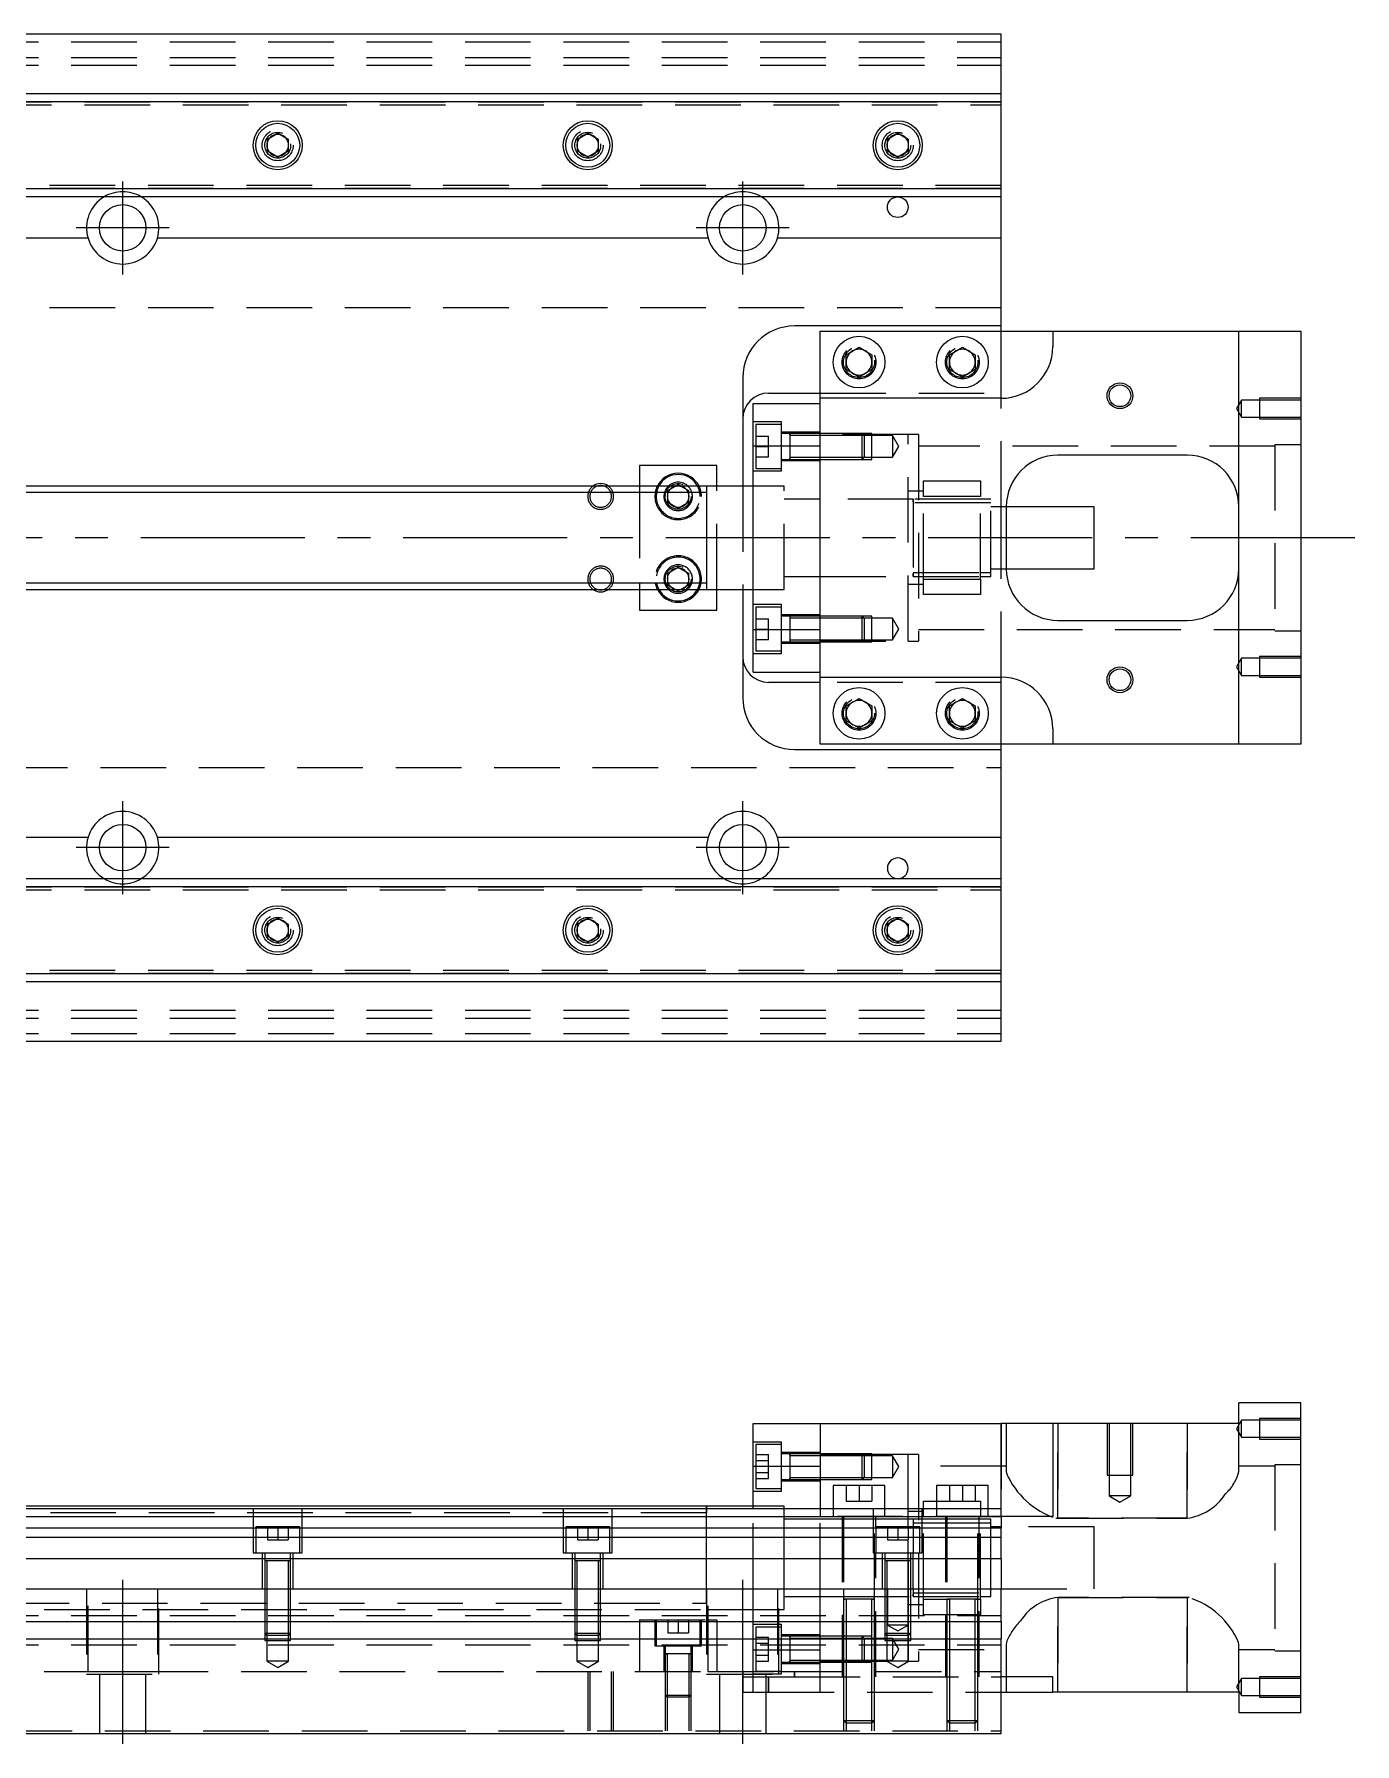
# Model space of a CAD drawing. Extents: x -20 to 801, y -276 to 102.
# Drawn here: x 392.9 to 648.4, y -233.5 to 97.5 of the extents above; entities that cross this region are included whole.
import ezdxf

# ---------------------------------------------------------------- set-up
doc = ezdxf.new("R2010")
doc.units = 0
doc.linetypes.add('CENTER', pattern=[50.8, 31.75, -6.35, 6.35, -6.35])
doc.linetypes.add('DASHED', pattern=[19.05, 12.7, -6.35])
doc.layers.get('0').update_dxf_attribs({"linetype": 'CONTINUOUS'})
doc.layers.add('CENTER', color=1, linetype='CENTER')

msp = doc.modelspace()

# ---------------------------------------------------------------- linework, layer by layer
at = {"color": 3, "linetype": 'DASHED'}
for p, q in [((0, 96), (580, 96)), ((0, 93), (580, 93)), ((0, 91.5), (580, 91.5)), ((364.5, 84.403994), (580, 84.403994)), ((364.5, 83.8), (580, 83.8)), ((442.483582, 76.286038), (442.5, 76)), ((502.483582, 76.286038), (502.5, 76)), ((557.5, 76), (557.534018, 76.411016)), ((580, 68.2), (364.5, 68.2)), ((580, 67.596006), (364.5, 67.596006)), ((580, 44.5), (5.640312, 44.5)), ((580, 28), (580, 40)), ((555.477798, 34.364306), (555.5, 34)), ((575.477798, 34.364306), (575.5, 34)), ((545, 28), (580, 28)), ((580, 27), (580, 28)), ((580, 6), (580, 27)), ((626.5, 26.65), (625.547372, 25)), ((626.5, 23.35), (626.5, 26.65)), ((630, 26.65), (626.5, 26.65)), ((630, 26.999994), (630, 23.000006)), ((638, 26.999994), (630, 26.999994)), ((638, 26.65), (630, 26.65)), ((545, 17.78342), (545, 26)), ((625.547372, 25), (626.5, 23.35)), ((626.5, 23.35), (630, 23.35)), ((630, 23.35), (638, 23.35)), ((537.5, 22.42767), (532, 22.42767)), ((532.5, 21.92767), (532.5, 13.42767)), ((537.5, 21.92767), (532.5, 21.92767)), ((537.5, 12.92767), (537.5, 22.42767)), ((545, 20.42767), (537.5, 20.42767)), ((539.1, 20.17767), (537.5, 20.17767)), ((539.1, 20.17767), (539.095, 20.17767)), ((539.1, 20.17767), (539.1, 19.92022)), ((539.1, 19.920202), (539.1, 20.17767)), ((544.99998, 20.17767), (539.1, 20.17767)), ((539.105, 20.17767), (539.1, 20.17767)), ((539.1, 19.92022), (539.1, 15.435068)), ((553.1, 20.17767), (545, 20.17767)), ((553.1, 20.177664), (545, 20.177664)), ((562, 20), (545, 20)), ((553.1, 15.17767), (553.1, 20.17767)), ((553.5, 19.77767), (553.1, 20.17767)), ((555, 20.177664), (553.10002, 20.177664)), ((555, 15.177674), (555, 20.177664)), ((562, -20), (562, 20)), ((564, 20), (562, 20)), ((564, 20), (564, -20)), ((630, 23.000006), (638, 23.000006)), ((532.5, 19.67767), (535, 19.67767)), ((532.5, 17.67767), (535, 17.67767)), ((535, 17.67767), (535, 19.67767)), ((535, 15.67767), (535, 17.67767)), ((544.99998, 19.77767), (539.1, 19.77767)), ((553.5, 19.77767), (545, 19.77767)), ((553.5, 19.77767), (553.5, 15.57767)), ((555, 19.77767), (553.50002, 19.77767)), ((559, 19.77767), (555, 19.77767)), ((559, 19.77767), (559, 15.57767)), ((560.212436, 17.67767), (559, 19.77767)), ((559, 15.57767), (560.212436, 17.67767)), ((633, 17.75), (564, 17.75)), ((633, 18), (633, -18)), ((638, 18), (633, 18)), ((532.5, 15.67767), (535, 15.67767)), ((532.5, 13.42767), (537.5, 13.42767)), ((537.5, 15.17767), (539.1, 15.17767)), ((537.5, 14.92767), (545, 14.92767)), ((539.095, 15.17767), (539.1, 15.17767)), ((539.1, 15.57767), (544.99998, 15.57767)), ((539.1, 15.17767), (539.1, 15.435118)), ((539.1, 15.435068), (539.1, 15.17767)), ((539.1, 15.17767), (544.99998, 15.17767)), ((539.1, 15.17767), (539.105, 15.17767)), ((545, 15.57767), (553.5, 15.57767)), ((545, 15.177674), (553.1, 15.177674)), ((545, 15.17767), (553.1, 15.17767)), ((553.1, 15.17767), (553.5, 15.57767)), ((553.10002, 15.177674), (555, 15.177674)), ((553.50002, 15.57767), (555, 15.57767)), ((555, 15.57767), (559, 15.57767)), ((510, 10), (510, 8.75)), ((515.5, 9.1547), (516.964102, 10)), ((518.035898, 10), (519.5, 9.1547)), ((525, -10), (525, 10)), ((530, 10), (530, -10)), ((532, 12.92767), (537.5, 12.92767)), ((538, 10), (532, 10)), ((538, -10), (538, 10)), ((565, 11), (576, 11)), ((565, 8), (565, 11)), ((576, 11), (576, 8)), ((510, 8.75), (510, -8.75)), ((515, 8), (515.018502, 8.303588)), ((515.5, 8.75), (515.5, 9.1547)), ((515.5, 6.8453), (515.5, 8.75)), ((517.5, 5.690598), (515.5, 6.8453)), ((519.5, 6.8453), (517.5, 5.690598)), ((519.5, 9.1547), (519.5, 8.75)), ((519.5, 8.75), (519.5, 6.8453)), ((545, 7.5), (538, 7.5)), ((563.005, 7.5), (545, 7.5)), ((565, 9), (562, 9)), ((576, 7.5), (562.995, 7.5)), ((563, 6.950984), (563, 7.5)), ((563, 7.5), (563, 6.951128)), ((563, 6.951128), (563, -6.950984)), ((576, 6.75), (563, 6.75)), ((576, 8), (565, 8)), ((565, -8), (565, 8)), ((576, -8), (576, 8)), ((578, 7.5), (576, 7.5)), ((578, 6.75), (576, 6.75)), ((578, -7.5), (578, 7.5)), ((581, 6), (578, 6)), ((580, -6), (580, 6)), ((515.5, -6.8453), (517.5, -5.690598)), ((517.5, -5.690598), (519.5, -6.8453)), ((578, -6), (581, -6)), ((580, -27), (580, -6)), ((510, -8.75), (510, -10)), ((515, -8), (515.018502, -7.696412)), ((515.5, -8.75), (515.5, -6.8453)), ((515.5, -9.1547), (515.5, -8.75)), ((516.964102, -10), (515.5, -9.1547)), ((519.5, -9.1547), (518.035898, -10)), ((519.5, -6.8453), (519.5, -8.75)), ((519.5, -8.75), (519.5, -9.1547)), ((538, -7.5), (545, -7.5)), ((545, -7.5), (563.005, -7.5)), ((562, -9), (565, -9)), ((562.995, -7.5), (576, -7.5)), ((563, -6.75), (576, -6.75)), ((563, -7.499332), (563, -6.950962)), ((563, -6.950984), (563, -7.5)), ((563, -7.5), (563, -7.499332)), ((565, -8), (576, -8)), ((565, -11), (565, -8)), ((576, -6.75), (578, -6.75)), ((576, -7.5), (578, -7.5)), ((576, -8), (576, -11)), ((523, -9.999498), (523, -10)), ((532, -10), (538, -10)), ((537.5, -12.92767), (532, -12.92767)), ((537.5, -22.42767), (537.5, -12.92767)), ((576, -11), (565, -11)), ((532.5, -13.42767), (532.5, -21.92767)), ((537.5, -13.42767), (532.5, -13.42767)), ((532.5, -15.67767), (535, -15.67767)), ((535, -17.67767), (535, -15.67767)), ((545, -14.92767), (537.5, -14.92767)), ((539.1, -15.17767), (537.5, -15.17767)), ((539.1, -15.17767), (539.095, -15.17767)), ((539.1, -15.17767), (539.1, -15.435118)), ((539.105, -15.17767), (539.1, -15.17767)), ((544.99998, -15.17767), (539.1, -15.17767)), ((539.1, -15.435118), (539.1, -19.920272)), ((544.99998, -15.57767), (539.1, -15.57767)), ((553.1, -15.17767), (545, -15.17767)), ((553.1, -15.177674), (545, -15.177674)), ((553.5, -15.57767), (545, -15.57767)), ((553.1, -20.17767), (553.1, -15.17767)), ((553.5, -15.57767), (553.1, -15.17767)), ((555, -15.177674), (553.10002, -15.177674)), ((553.5, -15.57767), (553.5, -19.77767)), ((555, -15.57767), (553.50002, -15.57767)), ((555, -20.177664), (555, -15.177674)), ((559, -15.57767), (555, -15.57767)), ((559, -15.57767), (559, -19.77767)), ((560.212436, -17.67767), (559, -15.57767)), ((532.5, -17.67767), (535, -17.67767)), ((532.5, -19.67767), (535, -19.67767)), ((535, -19.67767), (535, -17.67767)), ((539.1, -19.77767), (544.99998, -19.77767)), ((545, -26), (545, -17.78342)), ((545, -19.77767), (553.5, -19.77767)), ((553.1, -20.17767), (553.5, -19.77767)), ((553.50002, -19.77767), (555, -19.77767)), ((555, -19.77767), (559, -19.77767)), ((559, -19.77767), (560.212436, -17.67767)), ((564, -17.75), (633, -17.75)), ((633, -18), (638, -18)), ((532, -22.42767), (537.5, -22.42767)), ((532.5, -21.92767), (537.5, -21.92767)), ((537.5, -20.17767), (539.1, -20.17767)), ((537.5, -20.42767), (545, -20.42767)), ((539.095, -20.17767), (539.1, -20.17767)), ((539.1, -19.920272), (539.1, -20.17767)), ((539.1, -20.17767), (539.105, -20.17767)), ((539.1, -20.17767), (544.99998, -20.17767)), ((545, -20), (562, -20)), ((545, -20.177664), (553.1, -20.177664)), ((545, -20.17767), (553.1, -20.17767)), ((553.10002, -20.177664), (555, -20.177664)), ((562, -20), (564, -20)), ((630, -23.000006), (630, -26.999994)), ((638, -23.000006), (630, -23.000006)), ((626.5, -23.35), (625.547372, -25)), ((625.547372, -25), (626.5, -26.65)), ((626.5, -26.65), (626.5, -23.35)), ((630, -23.35), (626.5, -23.35)), ((638, -23.35), (630, -23.35)), ((580, -28), (545, -28)), ((580, -28), (580, -27)), ((580, -40), (580, -28)), ((626.5, -26.65), (630, -26.65)), ((630, -26.65), (638, -26.65)), ((630, -26.999994), (638, -26.999994)), ((549.5, -34), (549.520026, -33.653944)), ((575.477798, -33.635694), (575.5, -34)), ((5.640312, -44.5), (580, -44.5)), ((364.5, -67.596006), (580, -67.596006)), ((364.5, -68.2), (580, -68.2)), ((442.483582, -75.713962), (442.5, -76)), ((502.483582, -75.713962), (502.5, -76)), ((557.5, -76), (557.534018, -75.588984)), ((580, -83.8), (364.5, -83.8)), ((580, -84.403994), (364.5, -84.403994)), ((0, -91.5), (580, -91.5)), ((0, -93), (580, -93)), ((0, -96), (580, -96)), ((580, -171.53), (580, -188.03)), ((581, -171.53), (581, -180.824836)), ((591, -189.844786), (591, -171.53)), ((591, -171.53), (591, -189.844786)), ((600.500006, -171.53), (600.500006, -181.53)), ((600.9, -171.53), (600.9, -181.53)), ((605.1, -181.53), (605.1, -171.53)), ((605.499994, -181.53), (605.499994, -171.53)), ((616, -171.53), (616, -189.844786)), ((616, -189.844786), (616, -171.53)), ((626.5, -170.88), (625.547372, -172.53)), ((626, -180.824836), (626, -171.53)), ((626.5, -174.18), (626.5, -170.88)), ((630, -170.88), (626.5, -170.88)), ((630, -170.530006), (630, -174.529994)), ((638, -170.530006), (630, -170.530006)), ((638, -170.88), (630, -170.88)), ((537.5, -175.10233), (532, -175.10233)), ((537.5, -179.85233), (537.5, -175.10233)), ((625.547372, -172.53), (626.5, -174.18)), ((626.5, -174.18), (630, -174.18)), ((630, -174.18), (638, -174.18)), ((630, -174.529994), (638, -174.529994)), ((532.5, -175.60233), (532.5, -179.85233)), ((537.5, -175.60233), (532.5, -175.60233)), ((532.5, -177.54293), (535, -177.54293)), ((532.5, -178.69763), (535, -178.69763)), ((535, -178.69763), (535, -177.54293)), ((535, -181.007032), (535, -178.69763)), ((545, -177.10233), (537.5, -177.10233)), ((539.105, -177.35233), (537.5, -177.35233)), ((544.99998, -177.35233), (539.095, -177.35233)), ((539.1, -177.35233), (539.1, -177.60978)), ((539.1, -177.609798), (539.1, -177.35233)), ((539.1, -177.60978), (539.1, -179.85233)), ((544.99998, -177.75233), (539.1, -177.75233)), ((553.1, -177.35233), (545, -177.35233)), ((553.100006, -177.352336), (545, -177.352336)), ((553.27767, -177.53), (545, -177.53)), ((553.5, -177.75233), (545, -177.75233)), ((553.1, -179.85233), (553.1, -177.35233)), ((553.5, -177.75233), (553.1, -177.35233)), ((555, -177.352336), (553.10002, -177.352336)), ((562, -177.53), (553.27767, -177.53)), ((553.5, -177.75233), (553.5, -179.85233)), ((555, -177.75233), (553.50002, -177.75233)), ((555, -182.352326), (555, -177.352336)), ((559, -177.75233), (555, -177.75233)), ((559, -177.75233), (559, -179.85233)), ((560.212436, -179.85233), (559, -177.75233)), ((562, -188.03), (562, -177.53)), ((564, -177.53), (562, -177.53)), ((564, -177.53), (564, -217.53)), ((532.5, -179.85233), (532.5, -184.10233)), ((532.5, -181.007032), (535, -181.007032)), ((535, -182.161732), (535, -181.007032)), ((537.5, -184.60233), (537.5, -179.85233)), ((539.1, -179.85233), (539.1, -181.619324)), ((539.1, -181.619324), (539.1, -182.094932)), ((539.1, -181.95233), (544.99998, -181.95233)), ((545, -181.95233), (553.5, -181.95233)), ((553.1, -182.35233), (553.1, -179.85233)), ((553.1, -182.35233), (553.5, -181.95233)), ((553.5, -179.85233), (553.5, -181.95233)), ((553.50002, -181.95233), (555, -181.95233)), ((555, -181.95233), (559, -181.95233)), ((559, -179.85233), (559, -181.95233)), ((559, -181.95233), (560.212436, -179.85233)), ((581, -179.78), (564, -179.78)), ((581, -180.824836), (581.035862, -181.153408)), ((600.500006, -181.53), (605.499994, -181.53)), ((600.9, -181.53), (600.9, -185.53)), ((605.1, -185.53), (605.1, -181.53)), ((633, -179.78), (626, -179.78)), ((633, -179.53), (633, -215.53)), ((638, -179.53), (633, -179.53)), ((532, -184.60233), (537.5, -184.60233)), ((532.5, -182.161732), (535, -182.161732)), ((532.5, -184.10233), (537.5, -184.10233)), ((537.5, -182.35233), (539.105, -182.35233)), ((537.5, -182.60233), (545, -182.60233)), ((539.095, -182.35233), (544.99998, -182.35233)), ((539.1, -182.35233), (539.1, -182.094882)), ((539.1, -182.094932), (539.1, -182.35233)), ((545, -182.352326), (553.100006, -182.352326)), ((545, -182.35233), (553.1, -182.35233)), ((550, -183.53), (550, -186.53)), ((552.5, -183.53), (552.5, -186.53)), ((553.10002, -182.352326), (555, -182.352326)), ((555, -183.53), (555, -186.53)), ((570, -183.53), (570, -186.53)), ((572.5, -183.53), (572.5, -186.53)), ((575, -183.53), (575, -186.53)), ((435.25, -188.03), (435.25, -196.53)), ((444.75, -196.53), (444.75, -188.03)), ((495.25, -188.03), (495.25, -196.53)), ((504.75, -196.53), (504.75, -188.03)), ((523, -197.730066), (523, -188.027168)), ((538, -187.53), (532, -187.53)), ((532, -203.53), (532, -188.03)), ((538, -197.53), (538, -187.53)), ((538, -197.53), (538, -187.53)), ((545, -188.03), (545, -189.53)), ((547.5, -188.03), (547.5, -189.53)), ((550, -186.53), (552.5, -186.53)), ((552.5, -186.53), (555, -186.53)), ((555.25, -188.03), (555.25, -196.53)), ((557.5, -189.53), (557.5, -188.03)), ((562, -189.53), (562, -188.03)), ((565, -188.53), (562, -188.53)), ((564.75, -196.53), (564.75, -188.03)), ((565, -186.53), (567.5, -186.53)), ((565, -188.03), (565, -186.53)), ((565, -189.53), (565, -188.03)), ((567.5, -186.53), (570, -186.53)), ((567.5, -188.03), (567.5, -189.53)), ((570, -186.53), (572.5, -186.53)), ((572.5, -186.53), (575, -186.53)), ((575, -186.53), (576, -186.53)), ((576, -186.53), (576, -188.03)), ((576, -188.03), (576, -189.53)), ((577.5, -189.53), (577.5, -188.03)), ((605.1, -185.53), (600.9, -185.53)), ((600.9, -185.53), (603, -186.742436)), ((603, -186.742436), (605.1, -185.53)), ((523, -188.78), (25, -188.78)), ((444.25, -191.53), (435.75, -191.53)), ((435.75, -191.53), (435.75, -196.53)), ((438, -191.53), (438, -194.03)), ((440, -191.53), (440, -194.03)), ((442, -191.53), (442, -194.03)), ((444.25, -196.53), (444.25, -191.53)), ((504.25, -191.53), (495.75, -191.53)), ((495.75, -191.53), (495.75, -196.53)), ((498, -191.53), (498, -194.03)), ((500, -191.53), (500, -194.03)), ((502, -191.53), (502, -194.03)), ((504.25, -196.53), (504.25, -191.53)), ((545, -190.03), (538, -190.03)), ((580, -189.53), (545, -189.53)), ((545, -203.53), (545, -189.53)), ((549.5, -190.03), (545, -190.03)), ((549.25, -189.53), (549.25, -220.53)), ((549.5, -189.53), (549.5, -203.53)), ((555.5, -190.03), (549.5, -190.03)), ((555.5, -205.535), (555.5, -189.53)), ((562, -190.03), (555.5, -190.03)), ((555.75, -191.53), (555.75, -189.53)), ((564.25, -191.53), (555.75, -191.53)), ((555.75, -191.53), (555.75, -196.53)), ((558, -191.53), (558, -194.03)), ((560, -191.53), (560, -194.03)), ((562, -191.53), (562, -189.53)), ((563, -190.03), (562, -190.03)), ((562, -191.53), (562, -194.03)), ((563, -190.03), (562.995, -190.03)), ((563, -190.03), (563, -190.579038)), ((563.005, -190.03), (563, -190.03)), ((565, -190.03), (563, -190.03)), ((563, -190.579038), (563, -191.52884)), ((565, -190.78), (563, -190.78)), ((563, -191.52884), (563, -196.429728)), ((564.25, -196.53), (564.25, -191.53)), ((565, -205.53), (565, -189.53)), ((569.5, -190.03), (565, -190.03)), ((569.5, -190.78), (565, -190.78)), ((569.25, -189.53), (569.25, -220.53)), ((569.5, -189.53), (569.5, -205.535)), ((575.5, -190.03), (569.5, -190.03)), ((575.5, -190.78), (569.5, -190.78)), ((575.5, -205.535), (575.5, -189.53)), ((576, -190.03), (575.5, -190.03)), ((576, -190.78), (575.5, -190.78)), ((575.75, -220.53), (575.75, -189.53)), ((576, -205.53), (576, -189.53)), ((578, -190.03), (576, -190.03)), ((578, -190.78), (576, -190.78)), ((578, -197.53), (578, -190.03)), ((580, -191.53), (578, -191.53)), ((598, -191.53), (580, -191.53)), ((590.61503, -189.829374), (591, -189.844786)), ((616, -189.844786), (591, -189.844786)), ((591, -189.844786), (616, -189.844786)), ((598, -197.53), (598, -191.53)), ((438, -194.03), (440, -194.03)), ((440, -194.03), (442, -194.03)), ((498, -194.03), (500, -194.03)), ((500, -194.03), (502, -194.03)), ((558, -194.03), (560, -194.03)), ((560, -194.03), (562, -194.03)), ((562, -197.53), (562, -194.03)), ((435.25, -196.53), (444.75, -196.53)), ((437, -196.53), (437, -203.53)), ((437.5, -196.53), (437.5, -198.13)), ((437.5, -198.125), (437.5, -198.13)), ((442.5, -198.13), (437.5, -198.13)), ((437.5, -198.13), (437.5, -198.135)), ((437.5, -198.13), (437.5, -203.52998)), ((437.9, -198.13), (437.9, -203.52998)), ((442.1, -203.52998), (442.1, -198.13)), ((442.5, -198.13), (442.5, -196.53)), ((442.5, -198.13), (442.5, -198.125)), ((442.5, -198.135), (442.5, -198.13)), ((442.5, -203.52998), (442.5, -198.13)), ((443, -203.53), (443, -196.53)), ((495.25, -196.53), (504.75, -196.53)), ((497, -196.53), (497, -203.53)), ((497.5, -196.53), (497.5, -198.13)), ((497.5, -198.125), (497.5, -198.13)), ((502.5, -198.13), (497.5, -198.13)), ((497.5, -198.13), (497.5, -198.135)), ((497.5, -198.13), (497.5, -203.52998)), ((497.9, -198.13), (497.9, -203.52998)), ((502.1, -203.52998), (502.1, -198.13)), ((502.5, -198.13), (502.5, -196.53)), ((502.5, -198.13), (502.5, -198.125)), ((502.5, -198.135), (502.5, -198.13)), ((502.5, -203.52998), (502.5, -198.13)), ((503, -203.53), (503, -196.53)), ((523, -206.28), (523, -197.730066)), ((538, -207.53), (538, -197.53)), ((538, -207.53), (538, -197.53)), ((555.25, -196.53), (564.75, -196.53)), ((555.75, -220.53), (555.75, -196.53)), ((557, -196.53), (557, -203.53)), ((557.5, -196.53), (557.5, -198.13)), ((557.5, -198.125), (557.5, -198.13)), ((557.757468, -198.13), (557.5, -198.13)), ((557.5, -198.13), (557.5, -203.52998)), ((557.5, -198.13), (557.5, -198.135)), ((562.242552, -198.13), (557.757468, -198.13)), ((557.9, -198.13), (557.9, -203.52998)), ((562, -203.53), (562, -197.53)), ((562.1, -203.52998), (562.1, -198.13)), ((562.5, -198.13), (562.242552, -198.13)), ((562.5, -198.13), (562.5, -196.53)), ((562.5, -198.13), (562.5, -198.125)), ((562.5, -203.52998), (562.5, -198.13)), ((562.5, -198.135), (562.5, -198.13)), ((563, -203.53), (563, -196.53)), ((578, -205.03), (578, -197.53)), ((598, -203.53), (598, -197.53)), ((403, -203.53), (403, -220.03)), ((403.291796, -219.53), (403.291796, -203.53)), ((416.708204, -203.53), (416.708204, -219.53)), ((417, -220.03), (417, -203.53)), ((437.5, -203.53), (437.5, -209.83)), ((437.500006, -203.53), (437.500006, -209.83)), ((437.9, -203.53), (437.9, -209.83)), ((442.1, -209.83), (442.1, -203.53)), ((442.499994, -209.83), (442.499994, -203.53)), ((442.5, -209.83), (442.5, -203.53)), ((497.5, -203.53), (497.5, -209.83)), ((497.500006, -203.53), (497.500006, -209.83)), ((497.9, -203.53), (497.9, -209.83)), ((502.1, -209.83), (502.1, -203.53)), ((502.499994, -209.83), (502.499994, -203.53)), ((502.5, -209.83), (502.5, -203.53)), ((523, -203.53), (523, -220.03)), ((523.291796, -219.53), (523.291796, -203.53)), ((532, -209.83), (532, -203.53)), ((536.708204, -203.53), (536.708204, -219.53)), ((537, -220.03), (537, -203.53)), ((538, -205.03), (545, -205.03)), ((545, -209.83), (545, -203.53)), ((545, -205.03), (549.5, -205.03)), ((549.5, -203.53), (549.5, -205.53)), ((549.5, -205.03), (563.005, -205.03)), ((557.5, -203.53), (557.5, -209.83)), ((557.500006, -203.53), (557.500006, -209.83)), ((557.9, -203.53), (557.9, -209.83)), ((558, -203.53), (558, -210.53)), ((562, -210.53), (562, -203.53)), ((562.1, -209.83), (562.1, -203.53)), ((562.499994, -209.83), (562.499994, -203.53)), ((562.5, -209.83), (562.5, -203.53)), ((562.995, -205.03), (576, -205.03)), ((563, -203.631716), (563, -204.481128)), ((563, -204.28), (578, -204.28)), ((563, -205.03), (563, -204.480962)), ((563, -204.481128), (563, -205.03)), ((563.005, -205.03), (576, -205.03)), ((576, -205.03), (578, -205.03)), ((580, -203.53), (598, -203.53)), ((591, -205.215214), (616, -205.215214)), ((616, -205.215214), (591, -205.215214)), ((591, -223.53), (591, -205.215214)), ((591, -205.215214), (591, -223.53)), ((616, -205.215214), (616, -223.53)), ((616, -223.53), (616, -205.215214)), ((616.383512, -205.230578), (616, -205.215214)), ((25, -206.28), (523, -206.28)), ((356.708204, -207.53), (523.005, -207.53)), ((437.5, -207.53), (437.9, -207.53)), ((437.9, -207.53), (442.1, -207.53)), ((442.1, -207.53), (442.5, -207.53)), ((497.5, -207.53), (497.9, -207.53)), ((497.9, -207.53), (502.1, -207.53)), ((502.1, -207.53), (502.5, -207.53)), ((522.995, -207.53), (523.291796, -207.53)), ((523.291796, -207.53), (532, -207.53)), ((532, -207.53), (538, -207.53)), ((549.5, -205.525), (549.5, -205.53)), ((549.5, -205.53), (549.84965, -205.53)), ((549.849602, -205.53), (549.5, -205.53)), ((549.5, -205.53), (549.5, -209.83)), ((549.5, -205.53), (549.5, -205.535)), ((555.15035, -205.53), (549.849602, -205.53)), ((550, -205.53), (550, -209.83)), ((555, -213.23), (555, -205.53)), ((555.150204, -205.53), (555.5, -205.53)), ((555.5, -205.53), (555.15035, -205.53)), ((555.5, -213.23), (555.5, -205.525)), ((562, -206.53), (565, -206.53)), ((565, -205.53), (569.39999, -205.53)), ((565, -208.53), (565, -205.53)), ((576, -208.53), (565, -208.53)), ((569.39999, -205.53), (569.499994, -205.53)), ((569.5, -205.525), (569.5, -213.23)), ((569.5, -205.53), (569.84965, -205.53)), ((569.849602, -205.53), (569.5, -205.53)), ((575.15035, -205.53), (569.849602, -205.53)), ((570, -205.53), (570, -213.23)), ((575, -213.23), (575, -205.53)), ((575.150204, -205.53), (575.5, -205.53)), ((575.5, -205.53), (575.15035, -205.53)), ((575.5, -213.23), (575.5, -205.525)), ((575.500006, -205.53), (575.60001, -205.53)), ((575.60001, -205.53), (576, -205.53)), ((576, -205.53), (576, -208.53)), ((0, -208.68), (580, -208.68)), ((437.5, -209.83), (437.5, -212.13)), ((437.500006, -209.83), (437.500006, -212.130006)), ((437.9, -209.83), (437.9, -212.53)), ((442.1, -212.53), (442.1, -209.83)), ((442.499994, -212.130006), (442.499994, -209.83)), ((442.5, -212.13), (442.5, -209.83)), ((497.5, -209.83), (497.5, -212.13)), ((497.500006, -209.83), (497.500006, -212.130006)), ((497.9, -209.83), (497.9, -212.53)), ((502.1, -212.53), (502.1, -209.83)), ((502.499994, -212.130006), (502.499994, -209.83)), ((502.5, -212.13), (502.5, -209.83)), ((510, -209.53), (510, -209.83)), ((510, -209.53), (523.291796, -209.53)), ((510, -209.83), (510, -213.23)), ((513, -209.53), (513, -214.53)), ((513.25, -209.53), (513.25, -209.83)), ((513.25, -209.83), (513.25, -213.23)), ((515.5, -209.53), (515.5, -212.03)), ((517.5, -209.53), (517.5, -212.03)), ((519.5, -209.53), (519.5, -212.03)), ((521.75, -209.83), (521.75, -209.53)), ((521.75, -213.23), (521.75, -209.83)), ((522, -214.53), (522, -209.53)), ((523.291796, -209.53), (525, -209.53)), ((525, -209.53), (525, -209.83)), ((525, -209.83), (525, -213.23)), ((532, -213.23), (532, -209.83)), ((537.5, -210.45767), (532, -210.45767)), ((532.5, -210.95767), (532.5, -213.23)), ((537.5, -210.95767), (532.5, -210.95767)), ((537.5, -215.20767), (537.5, -210.45767)), ((545, -213.23), (545, -209.83)), ((549.5, -209.83), (549.5, -213.23)), ((550, -209.83), (550, -213.23)), ((557.5, -209.83), (557.5, -212.13)), ((557.500006, -209.83), (557.500006, -212.130006)), ((557.9, -209.83), (557.9, -212.53)), ((562, -210.53), (558, -210.53)), ((558, -210.53), (560, -211.6847)), ((560, -211.6847), (562, -210.53)), ((562, -212.53), (562, -210.53)), ((562.1, -212.53), (562.1, -209.83)), ((562.499994, -212.130006), (562.499994, -209.83)), ((562.5, -212.13), (562.5, -209.83)), ((0, -214.38), (580, -214.38)), ((437.5, -212.13), (442.5, -212.13)), ((437.5, -212.13), (437.9, -212.53)), ((437.500006, -212.13002), (437.500006, -213.23)), ((437.500006, -213.23), (437.500006, -213.53)), ((437.500006, -213.53), (442.499994, -213.53)), ((442.1, -212.53), (437.9, -212.53)), ((437.9, -212.53002), (437.9, -213.53)), ((437.9, -213.53), (437.9, -217.53)), ((442.1, -212.53), (442.5, -212.13)), ((442.1, -213.53), (442.1, -212.53002)), ((442.1, -217.53), (442.1, -213.53)), ((442.499994, -213.23), (442.499994, -212.13002)), ((442.499994, -213.53), (442.499994, -213.23)), ((497.5, -212.13), (502.5, -212.13)), ((497.5, -212.13), (497.9, -212.53)), ((497.500006, -212.13002), (497.500006, -213.23)), ((497.500006, -213.23), (497.500006, -213.53)), ((497.500006, -213.53), (502.499994, -213.53)), ((502.1, -212.53), (497.9, -212.53)), ((497.9, -212.53002), (497.9, -213.53)), ((497.9, -213.53), (497.9, -217.53)), ((502.1, -212.53), (502.5, -212.13)), ((502.1, -213.53), (502.1, -212.53002)), ((502.1, -217.53), (502.1, -213.53)), ((502.499994, -213.23), (502.499994, -212.13002)), ((502.499994, -213.53), (502.499994, -213.23)), ((510, -213.23), (510, -219.53)), ((513, -214.53), (522, -214.53)), ((513.25, -213.23), (513.25, -214.53)), ((514.75, -214.53), (514.75, -219.53)), ((515, -214.53), (515, -216.13)), ((515.5, -212.03), (517.5, -212.03)), ((517.5, -212.03), (519.5, -212.03)), ((520, -216.13), (520, -214.53)), ((520.25, -219.53), (520.25, -214.53)), ((521.75, -214.53), (521.75, -213.23)), ((525, -213.23), (525, -219.53)), ((532, -215.31342), (532, -213.23)), ((532.5, -212.898268), (535, -212.898268)), ((532.5, -213.23), (532.5, -215.20767)), ((532.5, -214.052968), (535, -214.052968)), ((535, -214.052968), (535, -212.898268)), ((535, -216.36237), (535, -214.052968)), ((545, -212.45767), (537.5, -212.45767)), ((539.105, -212.70767), (537.5, -212.70767)), ((544.99998, -212.70767), (539.095, -212.70767)), ((539.1, -212.70767), (539.1, -212.965118)), ((539.1, -212.965136), (539.1, -212.70767)), ((539.1, -212.965118), (539.1, -213.229906)), ((544.99998, -213.10767), (539.1, -213.10767)), ((539.1, -213.229906), (539.1, -215.20767)), ((549.5, -212.70767), (545, -212.70767)), ((549.5, -212.707674), (545, -212.707674)), ((549.5, -213.10767), (545, -213.10767)), ((545, -220.53), (545, -213.23)), ((550, -212.70767), (549.5, -212.70767)), ((550, -212.707674), (549.5, -212.707674)), ((550, -213.10767), (549.5, -213.10767)), ((549.5, -213.23), (549.5, -220.52998)), ((553.1, -212.70767), (550, -212.70767)), ((553.100006, -212.707674), (550, -212.707674)), ((553.5, -213.10767), (550, -213.10767)), ((550, -213.23), (550, -220.52998)), ((553.1, -213.23), (553.1, -212.70767)), ((553.5, -213.10767), (553.1, -212.70767)), ((553.1, -215.20767), (553.1, -213.23)), ((555, -212.707674), (553.10002, -212.707674)), ((553.5, -213.10767), (553.5, -213.23)), ((553.5, -213.23), (553.5, -215.20767)), ((555, -213.10767), (553.50002, -213.10767)), ((559, -213.10767), (555, -213.10767)), ((555, -220.52998), (555, -213.23)), ((555.5, -220.52998), (555.5, -213.23)), ((557.5, -212.13), (562.5, -212.13)), ((557.5, -212.13), (557.9, -212.53)), ((557.500006, -212.13002), (557.500006, -213.23)), ((557.500006, -213.23), (557.500006, -213.53)), ((557.500006, -213.53), (562.499994, -213.53)), ((562.1, -212.53), (557.9, -212.53)), ((557.9, -212.53002), (557.9, -213.53)), ((557.9, -213.53), (557.9, -217.53)), ((559, -213.10767), (559, -215.20767)), ((560.212436, -215.20767), (559, -213.10767)), ((562, -213.23), (562, -212.53)), ((562, -213.53), (562, -213.23)), ((562, -217.53), (562, -213.53)), ((562.1, -212.53), (562.5, -212.13)), ((562.1, -213.53), (562.1, -212.53002)), ((562.1, -217.53), (562.1, -213.53)), ((562.499994, -213.23), (562.499994, -212.13002)), ((562.499994, -213.53), (562.499994, -213.23)), ((569.5, -213.23), (569.5, -220.52998)), ((570, -213.23), (570, -220.52998)), ((575, -220.52998), (575, -213.23)), ((575.5, -220.52998), (575.5, -213.23)), ((581.02814, -213.946646), (581, -214.235164)), ((581, -214.235164), (581, -223.53)), ((581.119076, -213.599652), (581.02814, -213.946646)), ((626, -214.235164), (625.96376, -213.905044)), ((626, -223.53), (626, -214.235164)), ((442.1, -217.53), (437.9, -217.53)), ((437.9, -217.53), (440, -218.742436)), ((440, -218.742436), (442.1, -217.53)), ((502.1, -217.53), (497.9, -217.53)), ((497.9, -217.53), (500, -218.742436)), ((500, -218.742436), (502.1, -217.53)), ((515, -216.125), (515, -216.13)), ((515, -216.13), (515.257448, -216.13)), ((515.257468, -216.13), (515, -216.13)), ((515, -216.13), (515, -219.52998)), ((515, -216.13), (515, -216.135)), ((519.742552, -216.13), (515.257468, -216.13)), ((515.4, -216.13), (515.4, -219.52998)), ((519.6, -219.52998), (519.6, -216.13)), ((520, -216.13), (519.742552, -216.13)), ((519.742602, -216.13), (520, -216.13)), ((520, -216.13), (520, -216.125)), ((520, -219.52998), (520, -216.13)), ((520, -216.135), (520, -216.13)), ((532, -215.31342), (536.708204, -215.31342)), ((532, -219.53), (532, -215.31342)), ((532.5, -215.20767), (532.5, -219.45767)), ((532.5, -216.36237), (535, -216.36237)), ((532.5, -217.51707), (535, -217.51707)), ((535, -217.51707), (535, -216.36237)), ((536.708204, -215.31342), (545, -215.31342)), ((537.5, -219.95767), (537.5, -215.20767)), ((537.5, -217.70767), (539.105, -217.70767)), ((537.5, -217.95767), (545, -217.95767)), ((539.095, -217.70767), (544.99998, -217.70767)), ((539.1, -215.20767), (539.1, -216.974664)), ((539.1, -216.974664), (539.1, -217.450272)), ((539.1, -217.30767), (544.99998, -217.30767)), ((539.1, -217.70767), (539.1, -217.45022)), ((539.1, -217.450272), (539.1, -217.70767)), ((545, -217.30767), (549.5, -217.30767)), ((545, -217.53), (549.5, -217.53)), ((545, -217.707664), (549.5, -217.707664)), ((545, -217.70767), (549.5, -217.70767)), ((549.5, -217.30767), (550, -217.30767)), ((549.5, -217.53), (550, -217.53)), ((549.5, -217.707664), (550, -217.707664)), ((549.5, -217.70767), (550, -217.70767)), ((550, -217.30767), (553.5, -217.30767)), ((550, -217.53), (553.27767, -217.53)), ((550, -217.707664), (553.100006, -217.707664)), ((550, -217.70767), (553.1, -217.70767)), ((553.1, -217.70767), (553.1, -215.20767)), ((553.1, -217.70767), (553.5, -217.30767)), ((553.10002, -217.707664), (555, -217.707664)), ((553.27767, -217.53), (555, -217.53)), ((553.5, -215.20767), (553.5, -217.30767)), ((553.50002, -217.30767), (555, -217.30767)), ((555, -217.30767), (559, -217.30767)), ((555, -217.53), (555.5, -217.53)), ((555.5, -217.53), (557.9, -217.53)), ((562.1, -217.53), (557.9, -217.53)), ((557.9, -217.53), (560, -218.742436)), ((559, -215.20767), (559, -217.30767)), ((559, -217.30767), (560.212436, -215.20767)), ((560, -218.742436), (562.1, -217.53)), ((562.1, -217.53), (564, -217.53)), ((564, -215.28), (581, -215.28)), ((626, -215.28), (633, -215.28)), ((633, -215.53), (638, -215.53)), ((356.708204, -219.53), (523.291796, -219.53)), ((403, -220.03), (417, -220.03)), ((403.291796, -219.53), (416.708204, -219.53)), ((405.5, -220.03), (405.5, -231.53)), ((414.5, -231.53), (414.5, -220.03)), ((500.000006, -219.53), (500.000006, -231.03)), ((500.4, -219.53), (500.4, -231.03)), ((504.6, -231.03), (504.6, -219.53)), ((504.999994, -231.03), (504.999994, -219.53)), ((515, -219.53), (515, -224.13)), ((515.000006, -219.53), (515.000006, -224.130006)), ((515.4, -219.53), (515.4, -224.53)), ((519.6, -224.53), (519.6, -219.53)), ((519.999994, -224.130006), (519.999994, -219.53)), ((520, -224.13), (520, -219.53)), ((523, -220.03), (537, -220.03)), ((523.291796, -219.53), (536.708204, -219.53)), ((523.291796, -219.53), (536.708204, -219.53)), ((525.5, -220.03), (525.5, -231.53)), ((530, -219.53), (530, -220.53)), ((530, -220.53), (540, -220.53)), ((530, -220.53), (530, -223.53)), ((532, -223.53), (532, -219.53)), ((532, -219.95767), (537.5, -219.95767)), ((532.5, -219.45767), (537.5, -219.45767)), ((534.5, -231.53), (534.5, -220.03)), ((535, -223.53), (535, -220.53)), ((535, -220.53), (535, -223.53)), ((536.708204, -219.53), (580, -219.53)), ((540, -220.53), (540, -219.53)), ((540, -219.53), (540, -220.53)), ((540, -220.53), (580, -220.53)), ((545, -223.53), (545, -220.53)), ((549.5, -220.53), (549.5, -229.03)), ((549.500006, -220.53), (549.500006, -229.030006)), ((550, -220.53), (550, -229.53)), ((555, -229.53), (555, -220.53)), ((555.499994, -229.030006), (555.499994, -220.53)), ((555.5, -229.03), (555.5, -220.53)), ((569.5, -220.53), (569.5, -229.03)), ((569.500006, -220.53), (569.500006, -229.030006)), ((570, -220.53), (570, -229.53)), ((575, -229.53), (575, -220.53)), ((575.499994, -229.030006), (575.499994, -220.53)), ((575.5, -229.03), (575.5, -220.53)), ((626.5, -220.88), (625.547372, -222.53)), ((626.5, -224.18), (626.5, -220.88)), ((630, -220.88), (626.5, -220.88)), ((630, -220.530006), (630, -224.529994)), ((638, -220.530006), (630, -220.530006)), ((638, -220.88), (630, -220.88)), ((515, -224.13), (520, -224.13)), ((515, -224.13), (515.4, -224.53)), ((515.000006, -224.13002), (515.000006, -231.03)), ((519.6, -224.53), (515.4, -224.53)), ((515.4, -224.53002), (515.4, -231.03)), ((519.6, -224.53), (520, -224.13)), ((519.6, -231.03), (519.6, -224.53002)), ((519.999994, -231.03), (519.999994, -224.13002)), ((530, -223.53), (535, -223.53)), ((535, -223.53), (580, -223.53)), ((625.547372, -222.53), (626.5, -224.18)), ((626.5, -224.18), (630, -224.18)), ((630, -224.18), (638, -224.18)), ((630, -224.529994), (638, -224.529994)), ((6.499992, -231.03), (580, -231.03)), ((549.5, -229.03), (555.5, -229.03)), ((549.5, -229.03), (550, -229.53)), ((549.500006, -229.03002), (549.500006, -231.03)), ((555, -229.53), (550, -229.53)), ((550, -229.53002), (550, -231.03)), ((555, -229.53), (555.5, -229.03)), ((555, -231.03), (555, -229.53002)), ((555.499994, -231.03), (555.499994, -229.03002)), ((569.5, -229.03), (575.5, -229.03)), ((569.5, -229.03), (570, -229.53)), ((569.500006, -229.03002), (569.500006, -231.03)), ((575, -229.53), (570, -229.53)), ((570, -229.53002), (570, -231.03)), ((575, -229.53), (575.5, -229.03)), ((575, -231.03), (575, -229.53002)), ((575.499994, -231.03), (575.499994, -229.03002))]:
    msp.add_line(p, q, dxfattribs=at)
at = {"color": 7, "linetype": 'CONTINUOUS'}
for p, q in [((580, 97.5), (365, 97.5)), ((580, 86), (580, 97.5)), ((365, 86), (580, 86)), ((365, 84.460392), (580, 84.460392)), ((580, 84.460392), (580, 86)), ((580, 67.539608), (580, 84.460392)), ((438, 77.1547), (440, 78.309402)), ((438, 74.8453), (438, 77.1547)), ((440, 78.309402), (442, 77.1547)), ((442, 77.1547), (442, 74.8453)), ((498, 77.1547), (500, 78.309402)), ((498, 74.8453), (498, 77.1547)), ((500, 78.309402), (502, 77.1547)), ((502, 77.1547), (502, 74.8453)), ((558, 77.1547), (560, 78.309402)), ((558, 74.8453), (558, 77.1547)), ((560, 78.309402), (562, 77.1547)), ((562, 77.1547), (562, 74.8453)), ((440, 73.690598), (438, 74.8453)), ((442, 74.8453), (440, 73.690598)), ((500, 73.690598), (498, 74.8453)), ((502, 74.8453), (500, 73.690598)), ((560, 73.690598), (558, 74.8453)), ((562, 74.8453), (560, 73.690598)), ((580, 67.539608), (365, 67.539608)), ((580, 66), (580, 67.539608)), ((580, 66), (365, 66)), ((580, 58), (580, 66)), ((403.291796, 58), (365, 58)), ((523.291796, 58), (416.708204, 58)), ((580, 58), (536.708204, 58)), ((580, 41), (580, 58)), ((580, 41), (540, 41)), ((545, 27), (545, 40)), ((545, 40), (590, 40)), ((580, 40), (580, 41)), ((590, 40), (590, 37)), ((590, 40), (626, 40)), ((626, -40), (626, 40)), ((626, 40), (638, 40)), ((638, 40), (638, -40)), ((550, 35.443376), (552.5, 36.886752)), ((552.5, 36.886752), (555, 35.443376)), ((570, 35.443376), (572.5, 36.886752)), ((572.5, 36.886752), (575, 35.443376)), ((550, 32.556624), (550, 35.443376)), ((555, 35.443376), (555, 32.556624)), ((570, 32.556624), (570, 35.443376)), ((575, 35.443376), (575, 32.556624)), ((530, 31), (530, 10)), ((552.5, 31.113248), (550, 32.556624)), ((555, 32.556624), (552.5, 31.113248)), ((572.5, 31.113248), (570, 32.556624)), ((575, 32.556624), (572.5, 31.113248)), ((535, 28), (545, 28)), ((580, 27), (545, 27)), ((545, 17.78342), (545, 27)), ((532, 17.78342), (532, 26)), ((532, 26), (545, 26)), ((532, -17.78342), (532, 17.78342)), ((532, 17.78342), (545, 17.78342)), ((545, -17.78342), (545, 17.78342)), ((545, -17.78342), (545, 17.78342)), ((510, 14), (510, 10)), ((525, 14), (510, 14)), ((525, 10), (525, 14)), ((616, 16), (591, 16)), ((523, 10), (365, 10)), ((516.964102, 10), (517.5, 10.309402)), ((517.5, 10.309402), (518.035898, 10)), ((523, 10), (522.995, 10)), ((523, 10), (523, -10)), ((532, 10), (523, 10)), ((523.005, 10), (523, 10)), ((581, 6), (581, -6)), ((598, 6), (581, 6)), ((598, -6), (598, 6)), ((581, -6), (598, -6)), ((365, -10), (523, -10)), ((510, -10), (510, -14)), ((517.5, -10.309402), (516.964102, -10)), ((518.035898, -10), (517.5, -10.309402)), ((522.995, -10), (523, -10)), ((523, -10), (532, -10)), ((523, -10), (523.005, -10)), ((525, -14), (525, -10)), ((530, -10), (530, -31)), ((510, -14), (525, -14)), ((591, -16), (616, -16)), ((532, -17.78342), (545, -17.78342)), ((532, -26), (532, -17.78342)), ((545, -27), (545, -17.78342)), ((532, -26), (545, -26)), ((545, -28), (535, -28)), ((545, -27), (580, -27)), ((545, -40), (545, -27)), ((550, -32.556624), (552.5, -31.113248)), ((550, -35.443376), (550, -32.556624)), ((552.5, -31.113248), (555, -32.556624)), ((555, -32.556624), (555, -35.443376)), ((570, -32.556624), (572.5, -31.113248)), ((570, -35.443376), (570, -32.556624)), ((572.5, -31.113248), (575, -32.556624)), ((575, -32.556624), (575, -35.443376)), ((552.5, -36.886752), (550, -35.443376)), ((555, -35.443376), (552.5, -36.886752)), ((572.5, -36.886752), (570, -35.443376)), ((575, -35.443376), (572.5, -36.886752)), ((590, -37), (590, -40)), ((540, -41), (580, -41)), ((590, -40), (545, -40)), ((580, -41), (580, -40)), ((580, -58), (580, -41)), ((626, -40), (590, -40)), ((638, -40), (626, -40)), ((365, -58), (403.291796, -58)), ((416.708204, -58), (523.291796, -58)), ((536.708204, -58), (580, -58)), ((580, -66), (580, -58)), ((365, -66), (580, -66)), ((580, -67.539608), (580, -66)), ((365, -67.539608), (580, -67.539608)), ((580, -84.460392), (580, -67.539608)), ((438, -74.8453), (440, -73.690598)), ((438, -77.1547), (438, -74.8453)), ((440, -73.690598), (442, -74.8453)), ((442, -74.8453), (442, -77.1547)), ((498, -74.8453), (500, -73.690598)), ((498, -77.1547), (498, -74.8453)), ((500, -73.690598), (502, -74.8453)), ((502, -74.8453), (502, -77.1547)), ((558, -74.8453), (560, -73.690598)), ((558, -77.1547), (558, -74.8453)), ((560, -73.690598), (562, -74.8453)), ((562, -74.8453), (562, -77.1547)), ((440, -78.309402), (438, -77.1547)), ((442, -77.1547), (440, -78.309402)), ((500, -78.309402), (498, -77.1547)), ((502, -77.1547), (500, -78.309402)), ((560, -78.309402), (558, -77.1547)), ((562, -77.1547), (560, -78.309402)), ((580, -84.460392), (365, -84.460392)), ((580, -86), (365, -86)), ((580, -86), (580, -84.460392)), ((580, -97.5), (580, -86)), ((365, -97.5), (580, -97.5)), ((626, -171.53), (626, -167.53)), ((638, -167.53), (626, -167.53)), ((638, -227.53), (638, -167.53)), ((532, -171.53), (545, -171.53)), ((532, -179.74658), (532, -171.53)), ((545, -171.53), (580, -171.53)), ((545, -171.53), (545, -188.03)), ((580, -188.03), (580, -171.53)), ((590, -171.53), (580, -171.53)), ((590, -171.53), (590, -189.53)), ((626, -171.53), (590, -171.53)), ((539.1, -177.352326), (539.1, -177.353182)), ((532, -179.74658), (545, -179.74658)), ((532, -188.03), (532, -179.74658)), ((539.1, -179.7023), (539.1, -179.98317)), ((539.1, -181.619328), (539.1, -182.352336)), ((557.5, -183.53), (547.5, -183.53)), ((547.5, -183.53), (547.5, -188.03)), ((557.5, -188.03), (557.5, -183.53)), ((577.5, -183.53), (567.5, -183.53)), ((567.5, -183.53), (567.5, -188.03)), ((577.5, -188.03), (577.5, -183.53)), ((523, -187.53), (364.5, -187.53)), ((580, -188.03), (364.5, -188.03)), ((523, -187.53), (522.995, -187.53)), ((523, -187.529994), (523, -188.03)), ((523, -187.530502), (523, -187.53)), ((523.005, -187.53), (523, -187.53)), ((532, -187.53), (523, -187.53)), ((523, -188.027168), (523, -187.530502)), ((523, -188.03), (523, -188.78)), ((580, -189.569608), (580, -188.03)), ((580, -189.569608), (364.5, -189.569608)), ((364.5, -191.690392), (580, -191.690392)), ((563, -190.029994), (563, -190.78)), ((590, -189.53), (580, -189.53)), ((580, -189.569608), (580, -191.690392)), ((580, -193.600532), (580, -191.690392)), ((580, -193.600532), (364.5, -193.600532)), ((580, -197.711934), (580, -193.600532)), ((580, -197.711934), (364.5, -197.711934)), ((580, -197.711934), (580, -203.53)), ((0, -203.53), (580, -203.53)), ((580, -209.83), (580, -203.53)), ((0, -209.83), (580, -209.83)), ((580, -209.83), (580, -213.23)), ((0, -213.23), (580, -213.23)), ((539.1, -212.707664), (539.1, -212.708522)), ((539.1, -212.708522), (539.1, -213.23)), ((539.1, -215.057638), (539.1, -215.33851)), ((580, -231.53), (580, -213.23)), ((539.1, -216.974666), (539.1, -217.707674)), ((590, -220.53), (580, -220.53)), ((590, -223.53), (590, -220.53)), ((580, -223.53), (590, -223.53)), ((626, -223.53), (590, -223.53)), ((626, -223.53), (626, -227.53)), ((638, -227.53), (626, -227.53)), ((0, -231.53), (580, -231.53))]:
    msp.add_line(p, q, dxfattribs=at)
at = {"color": 3, "linetype": 'CONTINUOUS'}
for p, q in [((523, 8.75), (365, 8.75)), ((365, -8.75), (523, -8.75))]:
    msp.add_line(p, q, dxfattribs=at)
at = {"color": 7, "linetype": 'CONTINUOUS'}
for centre, radius in [((440, 76), 4.75), ((440, 76), 4.25), ((500, 76), 4.75), ((500, 76), 4.25), ((560, 76), 4.75), ((560, 76), 4.25), ((410, 60), 4.5), ((530, 60), 4.5), ((560, 64), 2), ((552.5, 34), 5), ((572.5, 34), 5), ((603, 27.5), 2.1), ((603, -27.5), 2.1), ((552.5, -34), 5), ((572.5, -34), 5), ((410, -60), 4.5), ((530, -60), 4.5), ((440, -76), 4.75), ((440, -76), 4.25), ((500, -76), 4.75), ((500, -76), 4.25), ((560, -76), 4.75), ((560, -76), 4.25)]:
    msp.add_circle(centre, radius, dxfattribs=at)
at = {"color": 3, "linetype": 'DASHED'}
for centre, radius in [((440, 76), 3), ((440, 76), 2.5), ((500, 76), 3), ((500, 76), 2.5), ((560, 76), 3), ((560, 76), 2.5), ((552.5, 34), 3.25), ((552.5, 34), 3), ((572.5, 34), 3.25), ((572.5, 34), 3), ((517.5, 8), 2.5), ((517.5, -8), 2.5), ((552.5, -34), 3.25), ((552.5, -34), 3), ((572.5, -34), 3.25), ((572.5, -34), 3), ((440, -76), 3), ((440, -76), 2.5), ((500, -76), 3), ((500, -76), 2.5), ((560, -76), 3), ((560, -76), 2.5)]:
    msp.add_circle(centre, radius, dxfattribs=at)
at = {"color": 3, "linetype": 'CONTINUOUS'}
for centre in [(603, 27.5), (603, -27.5)]:
    msp.add_circle(centre, 2.5, dxfattribs=at)
at = {"color": 7, "linetype": 'CONTINUOUS'}
for centre, radius, start, end in [((440, 76), 2.1, 162.24721, 180), ((440, 76), 2.1, 137.75279, 162.24721), ((440, 76), 2.1, 102.24721, 137.75279), ((440, 76), 2.1, 77.75279, 102.24721), ((440, 76), 2.1, 42.24721, 77.75279), ((440, 76), 2.1, 17.75279, 42.24721), ((440, 76), 2.1, 342.24721, 17.75279), ((500, 76), 2.1, 162.24721, 180), ((500, 76), 2.1, 137.75279, 162.24721), ((500, 76), 2.1, 102.24721, 137.75279), ((500, 76), 2.1, 77.75279, 102.24721), ((500, 76), 2.1, 42.24721, 77.75279), ((500, 76), 2.1, 17.75279, 42.24721), ((500, 76), 2.1, 342.24721, 17.75279), ((560, 76), 2.1, 162.24721, 180), ((560, 76), 2.1, 137.75279, 162.24721), ((560, 76), 2.1, 102.24721, 137.75279), ((560, 76), 2.1, 77.75279, 102.24721), ((560, 76), 2.1, 42.24721, 77.75279), ((560, 76), 2.1, 17.75279, 42.24721), ((560, 76), 2.1, 342.24721, 17.75279), ((440, 76), 2.1, 180, 197.75279), ((440, 76), 2.1, 197.75279, 222.24721), ((440, 76), 2.1, 222.24721, 257.75279), ((440, 76), 2.1, 257.75279, 282.24721), ((440, 76), 2.1, 282.24721, 317.75279), ((440, 76), 2.1, 317.75279, 342.24721), ((500, 76), 2.1, 180, 197.75279), ((500, 76), 2.1, 197.75279, 222.24721), ((500, 76), 2.1, 222.24721, 257.75279), ((500, 76), 2.1, 257.75279, 282.24721), ((500, 76), 2.1, 282.24721, 317.75279), ((500, 76), 2.1, 317.75279, 342.24721), ((560, 76), 2.1, 180, 197.75279), ((560, 76), 2.1, 197.75279, 222.24721), ((560, 76), 2.1, 222.24721, 257.75279), ((560, 76), 2.1, 257.75279, 282.24721), ((560, 76), 2.1, 282.24721, 317.75279), ((560, 76), 2.1, 317.75279, 342.24721), ((410, 60), 7, 121.002719, 196.60155), ((410, 60), 7, 343.39845, 58.997281), ((530, 60), 7, 121.002719, 196.60155), ((530, 60), 7, 343.39845, 58.997281), ((410, 60), 7, 196.60155, 343.39845), ((530, 60), 7, 196.60155, 343.39845), ((540, 31), 10, 90, 180), ((552.5, 34), 2.5, 60, 120), ((572.5, 34), 2.5, 60, 120), ((580, 37), 10, 270, 0), ((552.5, 34), 2.5, 120, 180), ((552.5, 34), 2.5, 180, 240), ((552.5, 34), 2.5, 0, 60), ((552.5, 34), 2.5, 300, 0), ((572.5, 34), 2.5, 120, 180), ((572.5, 34), 2.5, 180, 240), ((572.5, 34), 2.5, 0, 60), ((572.5, 34), 2.5, 300, 0), ((552.5, 34), 2.5, 240, 300), ((572.5, 34), 2.5, 240, 300), ((535, 23), 5, 90, 180), ((591, 6), 10, 90, 180), ((616, 6), 10, 0, 90), ((502.5, 8), 2.1, 90, 107.75279), ((502.5, 8), 2.1, 72.24721, 90), ((517.5, 8), 4.5, 26.3878, 153.6122), ((517.5, 8), 4.25, 28.072487, 151.927513), ((517.5, 8), 2.1, 107.75279, 137.75279), ((517.5, 8), 2.1, 102.24721, 107.75279), ((517.5, 8), 2.1, 77.75279, 102.24721), ((517.5, 8), 2.1, 72.24721, 77.75279), ((517.5, 8), 2.1, 42.24721, 72.24721), ((517.5, 8), 2.1, 162.24721, 180), ((517.5, 8), 2.1, 180, 197.75279), ((517.5, 8), 2.1, 159.075168, 162.24721), ((517.5, 8), 2.1, 197.75279, 222.24721), ((517.5, 8), 2.1, 137.75279, 159.075168), ((517.5, 8), 2.1, 20.924832, 42.24721), ((517.5, 8), 2.1, 317.75279, 342.24721), ((517.5, 8), 2.1, 17.75279, 20.924832), ((517.5, 8), 2.1, 342.24721, 17.75279), ((517.5, 8), 2.1, 222.24721, 257.75279), ((517.5, 8), 2.1, 257.75279, 282.24721), ((517.5, 8), 2.1, 282.24721, 317.75279), ((517.5, -8), 2.1, 137.75279, 162.24721), ((517.5, -8), 2.1, 102.24721, 137.75279), ((517.5, -8), 2.1, 77.75279, 102.24721), ((517.5, -8), 2.1, 42.24721, 77.75279), ((517.5, -8), 2.1, 17.75279, 42.24721), ((591, -6), 10, 180, 270), ((616, -6), 10, 270, 0), ((517.5, -8), 2.1, 162.24721, 180), ((517.5, -8), 2.1, 180, 197.75279), ((517.5, -8), 2.1, 197.75279, 200.924832), ((517.5, -8), 2.1, 200.924832, 222.24721), ((517.5, -8), 2.1, 222.24721, 252.24721), ((517.5, -8), 2.1, 287.75279, 317.75279), ((517.5, -8), 2.1, 317.75279, 339.075168), ((517.5, -8), 2.1, 339.075168, 342.24721), ((517.5, -8), 2.1, 342.24721, 17.75279), ((502.5, -8), 2.1, 252.24721, 287.75279), ((517.5, -8), 4.5, 206.3878, 333.6122), ((517.5, -8), 4.25, 208.072487, 331.927513), ((517.5, -8), 2.1, 252.24721, 257.75279), ((517.5, -8), 2.1, 257.75279, 282.24721), ((517.5, -8), 2.1, 282.24721, 287.75279), ((535, -23), 5, 180, 270), ((580, -37), 10, 0, 90), ((540, -31), 10, 180, 270), ((552.5, -34), 2.5, 120, 180), ((552.5, -34), 2.5, 60, 120), ((552.5, -34), 2.5, 0, 60), ((572.5, -34), 2.5, 120, 180), ((572.5, -34), 2.5, 60, 120), ((572.5, -34), 2.5, 0, 60), ((552.5, -34), 2.5, 180, 240), ((552.5, -34), 2.5, 240, 300), ((552.5, -34), 2.5, 300, 0), ((572.5, -34), 2.5, 180, 240), ((572.5, -34), 2.5, 240, 300), ((572.5, -34), 2.5, 300, 0), ((410, -60), 7, 16.60155, 163.39845), ((530, -60), 7, 16.60155, 163.39845), ((410, -60), 7, 163.39845, 238.997281), ((410, -60), 7, 301.002719, 16.60155), ((530, -60), 7, 163.39845, 238.997281), ((530, -60), 7, 301.002719, 16.60155), ((560, -64), 2, 90, 270), ((560, -64), 2, 270, 90), ((440, -76), 2.1, 162.24721, 180), ((440, -76), 2.1, 180, 197.75279), ((440, -76), 2.1, 137.75279, 162.24721), ((440, -76), 2.1, 102.24721, 137.75279), ((440, -76), 2.1, 77.75279, 102.24721), ((440, -76), 2.1, 42.24721, 77.75279), ((440, -76), 2.1, 17.75279, 42.24721), ((440, -76), 2.1, 342.24721, 17.75279), ((500, -76), 2.1, 162.24721, 180), ((500, -76), 2.1, 180, 197.75279), ((500, -76), 2.1, 137.75279, 162.24721), ((500, -76), 2.1, 102.24721, 137.75279), ((500, -76), 2.1, 77.75279, 102.24721), ((500, -76), 2.1, 42.24721, 77.75279), ((500, -76), 2.1, 17.75279, 42.24721), ((500, -76), 2.1, 342.24721, 17.75279), ((560, -76), 2.1, 162.24721, 180), ((560, -76), 2.1, 180, 197.75279), ((560, -76), 2.1, 137.75279, 162.24721), ((560, -76), 2.1, 102.24721, 137.75279), ((560, -76), 2.1, 77.75279, 102.24721), ((560, -76), 2.1, 42.24721, 77.75279), ((560, -76), 2.1, 17.75279, 42.24721), ((560, -76), 2.1, 342.24721, 17.75279), ((440, -76), 2.1, 197.75279, 222.24721), ((440, -76), 2.1, 222.24721, 257.75279), ((440, -76), 2.1, 257.75279, 282.24721), ((440, -76), 2.1, 282.24721, 317.75279), ((440, -76), 2.1, 317.75279, 342.24721), ((500, -76), 2.1, 197.75279, 222.24721), ((500, -76), 2.1, 222.24721, 257.75279), ((500, -76), 2.1, 257.75279, 282.24721), ((500, -76), 2.1, 282.24721, 317.75279), ((500, -76), 2.1, 317.75279, 342.24721), ((560, -76), 2.1, 197.75279, 222.24721), ((560, -76), 2.1, 222.24721, 257.75279), ((560, -76), 2.1, 257.75279, 282.24721), ((560, -76), 2.1, 282.24721, 317.75279), ((560, -76), 2.1, 317.75279, 342.24721)]:
    msp.add_arc(centre, radius, start, end, dxfattribs=at)
at = {"color": 3, "linetype": 'DASHED'}
for centre, radius, start, end in [((410, 60), 7, 58.997281, 121.002719), ((530, 60), 7, 58.997281, 121.002719), ((502.5, 8), 2.5, 126.869898, 162.542397), ((502.5, 8), 2.1, 107.75279, 159.075168), ((502.5, 8), 2.1, 20.924832, 72.24721), ((502.5, 8), 2.5, 17.457603, 53.130102), ((517.5, 8), 4.5, 153.6122, 170.405932), ((517.5, 8), 4.25, 151.927513, 169.835751), ((517.5, 8), 2.75, 133.341758, 164.17338), ((517.5, 8), 2.75, 46.658242, 133.341758), ((517.5, 8), 2.75, 15.82662, 46.658242), ((517.5, 8), 4.25, 10.164249, 28.072487), ((517.5, 8), 4.5, 9.594068, 26.3878), ((502.5, 8), 2.5, 162.542397, 0), ((502.5, 8), 2.1, 159.075168, 20.924832), ((502.5, 8), 2.5, 0, 17.457603), ((517.5, 8), 4.5, 170.405932, 0), ((517.5, 8), 4.25, 169.835751, 0), ((517.5, 8), 2.75, 180, 15.82662), ((517.5, 8), 2.75, 164.17338, 180), ((517.5, 8), 4.25, 0, 10.164249), ((517.5, 8), 4.5, 0, 9.594068), ((502.5, -8), 2.5, 0, 197.457603), ((502.5, -8), 2.1, 90, 200.924832), ((502.5, -8), 2.1, 339.075168, 90), ((517.5, -8), 4.5, 0, 189.594068), ((517.5, -8), 4.25, 0, 190.164249), ((517.5, -8), 2.75, 344.17338, 180), ((502.5, -8), 2.5, 197.457603, 233.130102), ((502.5, -8), 2.1, 200.924832, 252.24721), ((502.5, -8), 2.1, 287.75279, 339.075168), ((502.5, -8), 2.5, 306.869898, 342.542397), ((502.5, -8), 2.5, 342.542397, 0), ((517.5, -8), 4.5, 189.594068, 206.3878), ((517.5, -8), 4.25, 190.164249, 208.072487), ((517.5, -8), 2.75, 180, 195.82662), ((517.5, -8), 2.75, 195.82662, 226.658242), ((517.5, -8), 2.75, 313.341758, 344.17338), ((517.5, -8), 4.25, 331.927513, 349.835751), ((517.5, -8), 4.5, 333.6122, 350.405932), ((517.5, -8), 4.25, 349.835751, 0), ((517.5, -8), 4.5, 350.405932, 0), ((517.5, -8), 2.75, 226.658242, 313.341758), ((410, -60), 7, 238.997281, 301.002719), ((530, -60), 7, 238.997281, 301.002719), ((595.412749, -174.906012), 15.675613, 203.48708594, 252.17789553), ((617.487225, -178.649914), 8.786217, 312.59251616, 345.66813465), ((614.64, -179.497179), 10.436597, 277.48754277, 327.41246533), ((592.109519, -215.053125), 9.900279, 96.43462492, 147.2861536), ((611.593646, -220.148138), 15.667687, 23.48252767, 72.19873987), ((592.817154, -218.729256), 12.773326, 135.03444464, 156.32256147)]:
    msp.add_arc(centre, radius, start, end, dxfattribs=at)
at = {"color": 3, "linetype": 'CONTINUOUS'}
for centre, start, end in [((502.5, 8), 53.130102, 126.869898), ((502.5, -8), 233.130102, 306.869898)]:
    msp.add_arc(centre, 2.5, start, end, dxfattribs=at)
at = {"layer": 'CENTER', "color": 1, "linetype": 'CENTER'}
for p, q in [((410, 51), (410, 69)), ((530, 51), (530, 69)), ((419, 60), (401, 60)), ((539, 60), (521, 60)), ((648.445, 0), (-20, 0)), ((410, -69), (410, -51)), ((530, -69), (530, -51)), ((419, -60), (401, -60)), ((539, -60), (521, -60)), ((410, -233.53), (410, -201.53)), ((530, -233.53), (530, -201.53))]:
    msp.add_line(p, q, dxfattribs=at)

doc.saveas('drawing.dxf')
